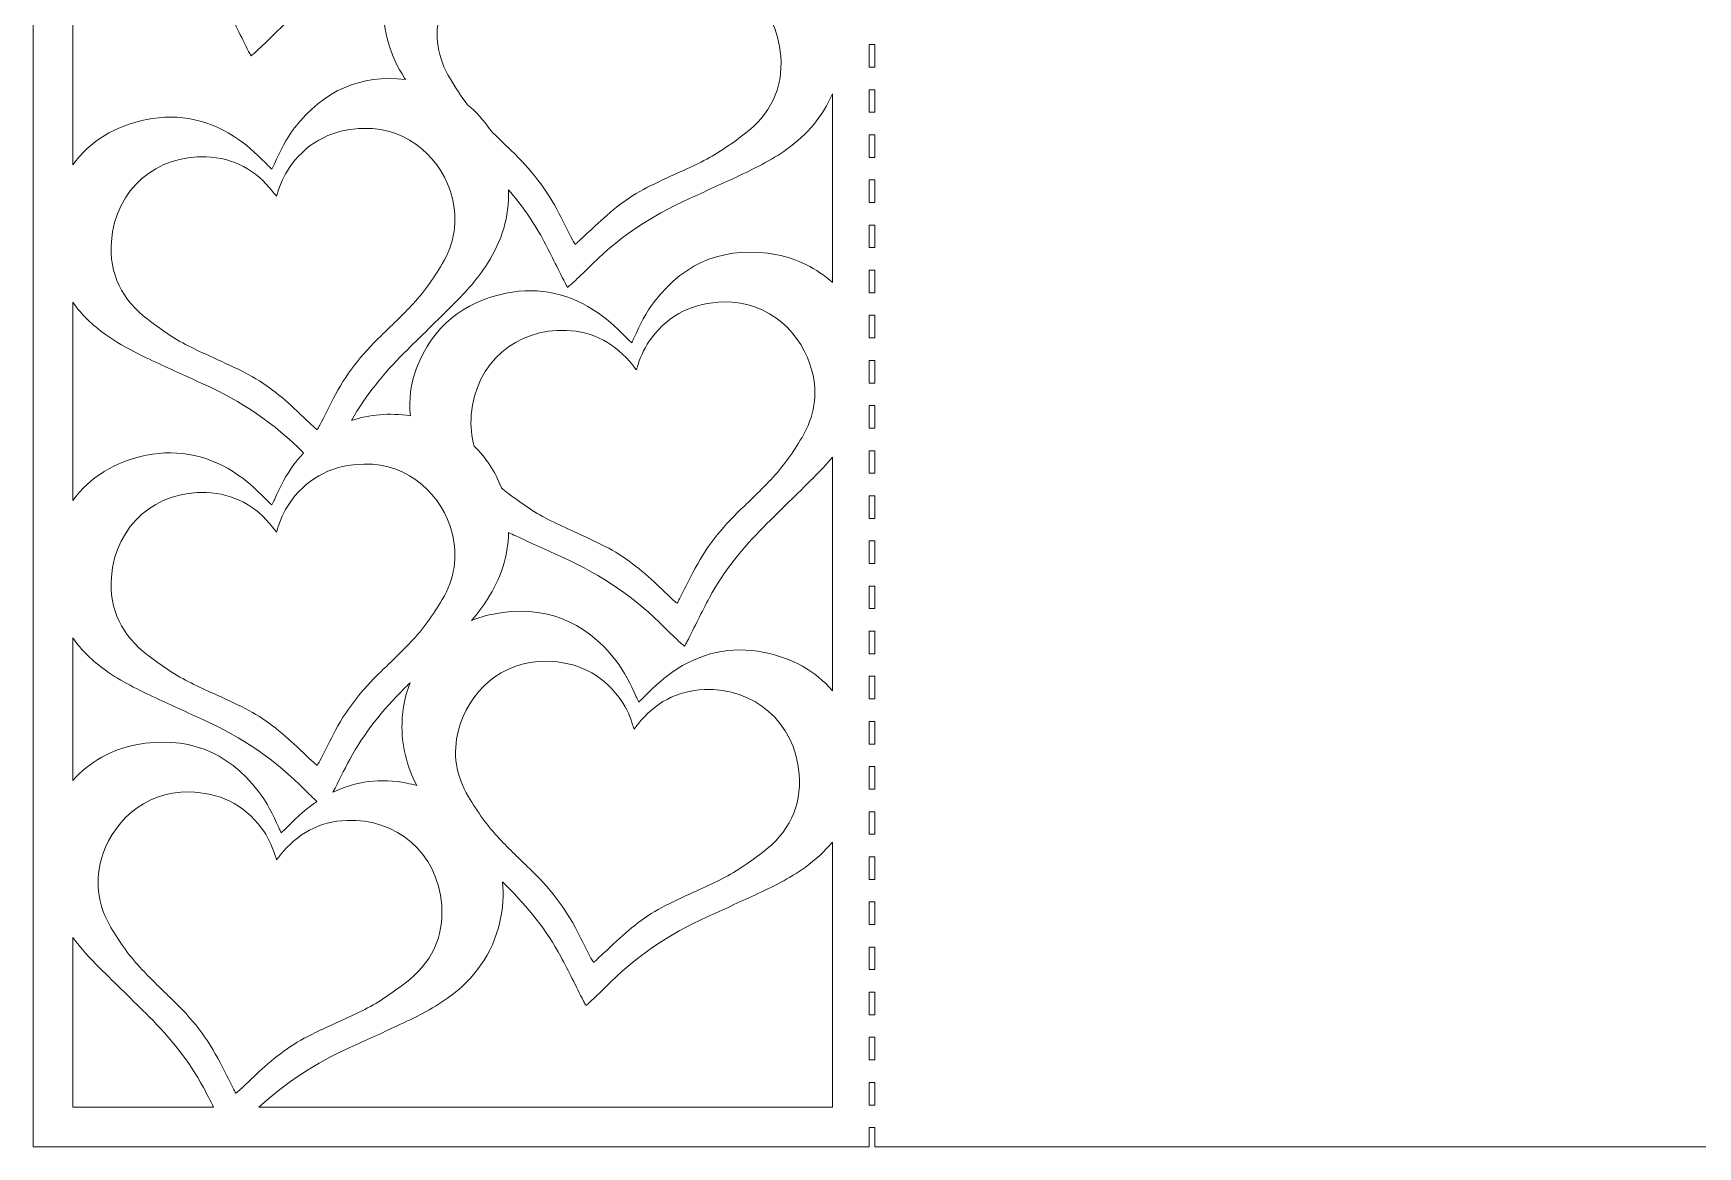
# Model space of a CAD drawing. Extents: x 26 to 974, y -952 to -266.
# Drawn here: x 26.1 to 500, y -952.1 to -635.2 of the extents above; entities that cross this region are included whole.
import ezdxf

# ---------------------------------------------------------------- set-up
doc = ezdxf.new("R2010")
doc.units = 0
doc.header["$MEASUREMENT"] = 0
doc.layers.add('Layer 1', color=7, linetype='Continuous', lineweight=0)

msp = doc.modelspace()

# ---------------------------------------------------------------- linework, layer by layer
at = {"layer": 'Layer 1'}
for points, knots in [([(735.96, -265.92), (735.96, -265.92), (735.96, -272.34), (735.96, -272.34), (735.96, -272.34), (734.36, -272.34), (734.36, -272.34), (734.36, -272.34), (734.36, -265.92), (734.36, -265.92), (734.36, -265.92), (265.64, -265.92), (265.64, -265.92), (265.64, -265.92), (265.64, -272.34), (265.64, -272.34), (265.64, -272.34), (264.03, -272.34), (264.03, -272.34), (264.03, -272.34), (264.03, -265.92), (264.03, -265.92), (264.03, -265.92), (26.05, -265.92), (26.05, -265.92), (26.05, -265.92), (26.05, -952.14), (26.05, -952.14), (26.05, -952.14), (264.03, -952.14), (264.03, -952.14), (264.03, -952.14), (264.03, -946.7), (264.03, -946.7), (264.03, -946.7), (265.64, -946.7), (265.64, -946.7), (265.64, -946.7), (265.64, -952.14), (265.64, -952.14), (265.64, -952.14), (734.36, -952.14), (734.36, -952.14), (734.36, -952.14), (734.36, -946.7), (734.36, -946.7), (734.36, -946.7), (735.96, -946.7), (735.96, -946.7), (735.96, -946.7), (735.96, -952.14), (735.96, -952.14), (735.96, -952.14), (973.95, -952.14), (973.95, -952.14), (973.95, -952.14), (973.95, -265.92), (973.95, -265.92), (973.95, -265.92), (735.96, -265.92), (735.96, -265.92)], [0, 0, 0, 0, 1, 1, 1, 2, 2, 2, 3, 3, 3, 4, 4, 4, 5, 5, 5, 6, 6, 6, 7, 7, 7, 8, 8, 8, 9, 9, 9, 10, 10, 10, 11, 11, 11, 12, 12, 12, 13, 13, 13, 14, 14, 14, 15, 15, 15, 16, 16, 16, 17, 17, 17, 18, 18, 18, 19, 19, 19, 20, 20, 20, 20]), ([(37.29, -572.74), (38.3, -575.98), (39.78, -579.1), (41.69, -582.09), (44.43, -586.37), (47.8, -590.11), (51.38, -593.69), (56.06, -598.36), (60.82, -602.94), (65.49, -607.62), (71.52, -613.64), (76.89, -620.21), (80.95, -627.75), (83.19, -631.91), (85.24, -636.17), (87.38, -640.39), (87.58, -640.78), (87.82, -641.16), (88.09, -641.65), (88.52, -641.28), (88.88, -641), (89.2, -640.69), (90.67, -639.31), (92.18, -637.96), (93.59, -636.51), (101.96, -627.91), (111.72, -621.34), (122.63, -616.42), (124.78, -615.45), (126.92, -614.47), (129.06, -613.49), (127.15, -617.46), (125.98, -622.03), (125.83, -627.12), (125.59, -634.69), (127.73, -641.62), (131.79, -647.98), (131.87, -648.1), (131.96, -648.22), (132.04, -648.35), (119.35, -646.91), (108.69, -651.47), (100.48, -662.11), (98.05, -665.25), (96.33, -668.8), (94.7, -672.4), (94.49, -672.86), (94.27, -673.31), (94, -673.9), (93.64, -673.57), (93.33, -673.33), (93.06, -673.04), (90.4, -670.32), (87.67, -667.66), (84.53, -665.47), (76.56, -659.92), (67.76, -657.86), (58.25, -659.77), (49.25, -661.59), (42.22, -665.89), (37.29, -672.67), (37.29, -672.67), (37.29, -572.74), (37.29, -572.74)], [0, 0, 0, 0, 1, 1, 1, 2, 2, 2, 3, 3, 3, 4, 4, 4, 5, 5, 5, 6, 6, 6, 7, 7, 7, 8, 8, 8, 9, 9, 9, 10, 10, 10, 11, 11, 11, 12, 12, 12, 13, 13, 13, 14, 14, 14, 15, 15, 15, 16, 16, 16, 17, 17, 17, 18, 18, 18, 19, 19, 19, 20, 20, 20, 21, 21, 21, 21]), ([(144.72, -648.1), (141.2, -642.21), (140.16, -635.84), (141.88, -629.16), (144.57, -618.72), (153.93, -609.26), (167, -609.54), (175.47, -609.71), (182.47, -612.98), (187.63, -619.86), (189.32, -622.11), (190.53, -624.63), (191.39, -627.31), (191.53, -627.75), (191.67, -628.18), (191.88, -628.87), (192.33, -628.32), (192.64, -627.94), (192.94, -627.56), (197.78, -621.4), (204.05, -617.93), (211.92, -617.63), (225.89, -617.09), (237.74, -626.65), (238.9, -641.7), (239.62, -651), (235.85, -658.38), (228.49, -663.97), (226.52, -665.47), (224.48, -666.88), (222.43, -668.28), (218.47, -670.98), (214.09, -672.9), (209.75, -674.88), (206.74, -676.24), (203.75, -677.64), (200.8, -679.12), (195.26, -681.91), (190.5, -685.79), (186.02, -690.04), (184.49, -691.49), (182.95, -692.93), (181.41, -694.38), (181.08, -694.68), (180.73, -694.96), (180.32, -695.32), (180.04, -694.82), (179.81, -694.44), (179.61, -694.04), (178.33, -691.55), (177.05, -689.07), (175.79, -686.56), (172.34, -679.72), (167.64, -673.84), (162.13, -668.57), (160.14, -666.66), (158.16, -664.74), (156.22, -662.79), (154.4, -659.99), (152.19, -657.56), (149.7, -655.53), (147.89, -653.16), (146.26, -650.66), (144.72, -648.1)], [0, 0, 0, 0, 1, 1, 1, 2, 2, 2, 3, 3, 3, 4, 4, 4, 5, 5, 5, 6, 6, 6, 7, 7, 7, 8, 8, 8, 9, 9, 9, 10, 10, 10, 11, 11, 11, 12, 12, 12, 13, 13, 13, 14, 14, 14, 15, 15, 15, 16, 16, 16, 17, 17, 17, 18, 18, 18, 19, 19, 19, 20, 20, 20, 21, 21, 21, 21]), ([(265.64, -644.85), (265.64, -644.85), (264.03, -644.85), (264.03, -644.85), (264.03, -644.85), (264.03, -638.42), (264.03, -638.42), (264.03, -638.42), (265.64, -638.42), (265.64, -638.42), (265.64, -638.42), (265.64, -644.85), (265.64, -644.85)], [0, 0, 0, 0, 1, 1, 1, 2, 2, 2, 3, 3, 3, 4, 4, 4, 4]), ([(253.6, -706.17), (249.13, -702.07), (243.61, -699.36), (237.84, -698.26), (223.67, -695.57), (211.87, -699.97), (202.95, -711.52), (200.52, -714.66), (198.8, -718.22), (197.16, -721.81), (196.96, -722.27), (196.74, -722.72), (196.46, -723.31), (196.1, -722.99), (195.8, -722.74), (195.53, -722.46), (192.87, -719.73), (190.14, -717.08), (187, -714.88), (179.03, -709.33), (170.22, -707.27), (160.72, -709.19), (148.43, -711.67), (139.77, -718.77), (135.19, -730.53), (133.47, -734.96), (132.97, -739.5), (133.43, -744.09), (127.38, -743.21), (121.78, -743.66), (116.67, -745.45), (120.67, -738.3), (125.83, -732.02), (131.61, -726.24), (136.29, -721.57), (141.05, -716.99), (145.73, -712.32), (149.3, -708.74), (152.68, -705), (155.41, -700.72), (159.47, -694.36), (161.62, -687.43), (161.39, -679.86), (161.38, -679.82), (161.38, -679.77), (161.38, -679.73), (165.05, -684.02), (168.34, -688.61), (171.05, -693.64), (173.29, -697.8), (175.34, -702.06), (177.48, -706.28), (177.68, -706.67), (177.92, -707.05), (178.19, -707.54), (178.62, -707.16), (178.98, -706.89), (179.3, -706.58), (180.77, -705.2), (182.28, -703.85), (183.69, -702.4), (192.05, -693.8), (201.82, -687.23), (212.73, -682.31), (217.25, -680.27), (221.75, -678.2), (226.25, -676.12), (231.2, -673.82), (236.11, -671.43), (240.58, -668.23), (246.47, -664.02), (250.91, -658.82), (253.6, -652.42), (253.6, -652.42), (253.6, -706.17), (253.6, -706.17)], [0, 0, 0, 0, 1, 1, 1, 2, 2, 2, 3, 3, 3, 4, 4, 4, 5, 5, 5, 6, 6, 6, 7, 7, 7, 8, 8, 8, 9, 9, 9, 10, 10, 10, 11, 11, 11, 12, 12, 12, 13, 13, 13, 14, 14, 14, 15, 15, 15, 16, 16, 16, 17, 17, 17, 18, 18, 18, 19, 19, 19, 20, 20, 20, 21, 21, 21, 22, 22, 22, 23, 23, 23, 24, 24, 24, 25, 25, 25, 25]), ([(265.64, -657.69), (265.64, -657.69), (264.03, -657.69), (264.03, -657.69), (264.03, -657.69), (264.03, -651.27), (264.03, -651.27), (264.03, -651.27), (265.64, -651.27), (265.64, -651.27), (265.64, -651.27), (265.64, -657.69), (265.64, -657.69)], [0, 0, 0, 0, 1, 1, 1, 2, 2, 2, 3, 3, 3, 4, 4, 4, 4]), ([(107.6, -746.78), (107.39, -747.18), (107.16, -747.56), (106.89, -748.05), (106.47, -747.7), (106.13, -747.42), (105.8, -747.12), (104.26, -745.67), (102.72, -744.23), (101.19, -742.78), (96.71, -738.53), (91.95, -734.65), (86.41, -731.86), (83.46, -730.37), (80.46, -728.98), (77.45, -727.61), (73.11, -725.63), (68.74, -723.71), (64.78, -721.02), (62.73, -719.62), (60.69, -718.21), (58.72, -716.71), (51.36, -711.12), (47.58, -703.74), (48.3, -694.44), (49.47, -679.39), (61.32, -669.83), (75.29, -670.37), (83.15, -670.67), (89.43, -674.14), (94.27, -680.3), (94.57, -680.68), (94.88, -681.06), (95.33, -681.61), (95.54, -680.92), (95.67, -680.48), (95.81, -680.05), (96.68, -677.36), (97.89, -674.85), (99.58, -672.6), (104.73, -665.72), (111.74, -662.45), (120.21, -662.28), (133.28, -662), (142.64, -671.46), (145.32, -681.9), (147.04, -688.58), (146.01, -694.95), (142.49, -700.84), (139.92, -705.14), (137.06, -709.25), (133.58, -712.88), (130.83, -715.76), (127.96, -718.55), (125.08, -721.3), (119.56, -726.58), (114.87, -732.46), (111.42, -739.3), (110.16, -741.8), (108.88, -744.29), (107.6, -746.78)], [0, 0, 0, 0, 1, 1, 1, 2, 2, 2, 3, 3, 3, 4, 4, 4, 5, 5, 5, 6, 6, 6, 7, 7, 7, 8, 8, 8, 9, 9, 9, 10, 10, 10, 11, 11, 11, 12, 12, 12, 13, 13, 13, 14, 14, 14, 15, 15, 15, 16, 16, 16, 17, 17, 17, 18, 18, 18, 19, 19, 19, 20, 20, 20, 20]), ([(265.64, -670.53), (265.64, -670.53), (264.03, -670.53), (264.03, -670.53), (264.03, -670.53), (264.03, -664.11), (264.03, -664.11), (264.03, -664.11), (265.64, -664.11), (265.64, -664.11), (265.64, -664.11), (265.64, -670.53), (265.64, -670.53)], [0, 0, 0, 0, 1, 1, 1, 2, 2, 2, 3, 3, 3, 4, 4, 4, 4]), ([(265.64, -683.38), (265.64, -683.38), (264.03, -683.38), (264.03, -683.38), (264.03, -683.38), (264.03, -676.96), (264.03, -676.96), (264.03, -676.96), (265.64, -676.96), (265.64, -676.96), (265.64, -676.96), (265.64, -683.38), (265.64, -683.38)], [0, 0, 0, 0, 1, 1, 1, 2, 2, 2, 3, 3, 3, 4, 4, 4, 4]), ([(265.64, -696.22), (265.64, -696.22), (264.03, -696.22), (264.03, -696.22), (264.03, -696.22), (264.03, -689.8), (264.03, -689.8), (264.03, -689.8), (265.64, -689.8), (265.64, -689.8), (265.64, -689.8), (265.64, -696.22), (265.64, -696.22)], [0, 0, 0, 0, 1, 1, 1, 2, 2, 2, 3, 3, 3, 4, 4, 4, 4]), ([(265.64, -709.07), (265.64, -709.07), (264.03, -709.07), (264.03, -709.07), (264.03, -709.07), (264.03, -702.65), (264.03, -702.65), (264.03, -702.65), (265.64, -702.65), (265.64, -702.65), (265.64, -702.65), (265.64, -709.07), (265.64, -709.07)], [0, 0, 0, 0, 1, 1, 1, 2, 2, 2, 3, 3, 3, 4, 4, 4, 4]), ([(37.29, -711.77), (39.78, -715.27), (42.91, -718.32), (46.63, -720.97), (51.1, -724.17), (56, -726.55), (60.96, -728.86), (65.46, -730.94), (69.96, -733), (74.48, -735.05), (85.18, -739.88), (94.77, -746.29), (103.03, -754.65), (102.16, -755.6), (101.31, -756.6), (100.48, -757.67), (98.05, -760.81), (96.33, -764.37), (94.7, -767.97), (94.49, -768.42), (94.27, -768.88), (94, -769.47), (93.64, -769.14), (93.33, -768.9), (93.06, -768.61), (90.4, -765.89), (87.67, -763.23), (84.53, -761.04), (76.56, -755.48), (67.76, -753.42), (58.25, -755.34), (49.25, -757.15), (42.22, -761.46), (37.29, -768.24), (37.29, -768.24), (37.29, -711.77), (37.29, -711.77)], [0, 0, 0, 0, 1, 1, 1, 2, 2, 2, 3, 3, 3, 4, 4, 4, 5, 5, 5, 6, 6, 6, 7, 7, 7, 8, 8, 8, 9, 9, 9, 10, 10, 10, 11, 11, 11, 12, 12, 12, 12]), ([(150.77, -743.85), (151.94, -728.8), (163.78, -719.24), (177.76, -719.78), (185.63, -720.08), (191.89, -723.55), (196.74, -729.71), (197.04, -730.09), (197.35, -730.47), (197.79, -731.02), (198, -730.33), (198.14, -729.9), (198.28, -729.46), (199.14, -726.78), (200.35, -724.26), (202.05, -722.01), (207.2, -715.13), (214.21, -711.86), (222.68, -711.69), (235.75, -711.41), (245.11, -720.87), (247.79, -731.31), (249.51, -737.99), (248.47, -744.36), (244.95, -750.25), (242.38, -754.55), (239.53, -758.67), (236.05, -762.29), (233.29, -765.18), (230.43, -767.96), (227.55, -770.71), (222.04, -775.99), (217.33, -781.87), (213.89, -788.72), (212.63, -791.22), (211.34, -793.7), (210.06, -796.19), (209.86, -796.59), (209.63, -796.98), (209.36, -797.47), (208.94, -797.11), (208.6, -796.83), (208.27, -796.53), (206.73, -795.09), (205.19, -793.64), (203.66, -792.19), (199.18, -787.94), (194.42, -784.06), (188.87, -781.27), (185.92, -779.79), (182.93, -778.39), (179.93, -777.03), (175.58, -775.05), (171.21, -773.13), (167.25, -770.43), (165.2, -769.03), (163.16, -767.62), (161.19, -766.12), (160.53, -765.63), (159.92, -765.11), (159.33, -764.59), (157.61, -759.91), (154.92, -755.95), (151.6, -752.77), (150.82, -750.02), (150.52, -747.05), (150.77, -743.85)], [0, 0, 0, 0, 1, 1, 1, 2, 2, 2, 3, 3, 3, 4, 4, 4, 5, 5, 5, 6, 6, 6, 7, 7, 7, 8, 8, 8, 9, 9, 9, 10, 10, 10, 11, 11, 11, 12, 12, 12, 13, 13, 13, 14, 14, 14, 15, 15, 15, 16, 16, 16, 17, 17, 17, 18, 18, 18, 19, 19, 19, 20, 20, 20, 21, 21, 21, 22, 22, 22, 22]), ([(265.64, -721.91), (265.64, -721.91), (264.03, -721.91), (264.03, -721.91), (264.03, -721.91), (264.03, -715.49), (264.03, -715.49), (264.03, -715.49), (265.64, -715.49), (265.64, -715.49), (265.64, -715.49), (265.64, -721.91), (265.64, -721.91)], [0, 0, 0, 0, 1, 1, 1, 2, 2, 2, 3, 3, 3, 4, 4, 4, 4]), ([(265.64, -734.76), (265.64, -734.76), (264.03, -734.76), (264.03, -734.76), (264.03, -734.76), (264.03, -728.34), (264.03, -728.34), (264.03, -728.34), (265.64, -728.34), (265.64, -728.34), (265.64, -728.34), (265.64, -734.76), (265.64, -734.76)], [0, 0, 0, 0, 1, 1, 1, 2, 2, 2, 3, 3, 3, 4, 4, 4, 4]), ([(265.64, -747.6), (265.64, -747.6), (264.03, -747.6), (264.03, -747.6), (264.03, -747.6), (264.03, -741.18), (264.03, -741.18), (264.03, -741.18), (265.64, -741.18), (265.64, -741.18), (265.64, -741.18), (265.64, -747.6), (265.64, -747.6)], [0, 0, 0, 0, 1, 1, 1, 2, 2, 2, 3, 3, 3, 4, 4, 4, 4]), ([(133.58, -808.45), (130.83, -811.33), (127.96, -814.11), (125.08, -816.87), (119.56, -822.15), (114.87, -828.03), (111.42, -834.87), (110.16, -837.37), (108.88, -839.86), (107.6, -842.35), (107.39, -842.74), (107.16, -843.13), (106.89, -843.62), (106.47, -843.27), (106.13, -842.99), (105.8, -842.68), (104.26, -841.24), (102.72, -839.8), (101.19, -838.34), (96.71, -834.1), (91.95, -830.22), (86.41, -827.43), (83.46, -825.94), (80.46, -824.55), (77.45, -823.18), (73.11, -821.2), (68.74, -819.28), (64.78, -816.58), (62.73, -815.19), (60.69, -813.78), (58.72, -812.28), (51.36, -806.69), (47.58, -799.31), (48.3, -790.01), (49.47, -774.95), (61.32, -765.39), (75.29, -765.94), (83.15, -766.24), (89.43, -769.71), (94.27, -775.86), (94.57, -776.25), (94.88, -776.63), (95.33, -777.18), (95.54, -776.49), (95.67, -776.05), (95.81, -775.62), (96.68, -772.93), (97.89, -770.42), (99.58, -768.16), (104.73, -761.29), (111.74, -758.02), (120.21, -757.84), (133.28, -757.57), (142.64, -767.02), (145.32, -777.46), (147.04, -784.14), (146.01, -790.52), (142.49, -796.4), (139.92, -800.7), (137.06, -804.82), (133.58, -808.45)], [0, 0, 0, 0, 1, 1, 1, 2, 2, 2, 3, 3, 3, 4, 4, 4, 5, 5, 5, 6, 6, 6, 7, 7, 7, 8, 8, 8, 9, 9, 9, 10, 10, 10, 11, 11, 11, 12, 12, 12, 13, 13, 13, 14, 14, 14, 15, 15, 15, 16, 16, 16, 17, 17, 17, 18, 18, 18, 19, 19, 19, 20, 20, 20, 20]), ([(253.6, -822.36), (248.78, -816.72), (242.28, -813.07), (234.19, -811.44), (224.68, -809.52), (215.88, -811.58), (207.91, -817.13), (204.76, -819.33), (202.04, -821.98), (199.38, -824.71), (199.11, -824.99), (198.8, -825.24), (198.44, -825.56), (198.17, -824.97), (197.95, -824.52), (197.74, -824.06), (196.11, -820.47), (194.39, -816.91), (191.96, -813.77), (183.04, -802.22), (171.24, -797.82), (157.07, -800.52), (154.96, -800.92), (152.88, -801.53), (150.88, -802.35), (152.52, -800.43), (154.05, -798.42), (155.41, -796.28), (159.14, -790.45), (161.24, -784.14), (161.39, -777.31), (162.07, -777.63), (162.75, -777.95), (163.43, -778.27), (167.93, -780.35), (172.43, -782.42), (176.94, -784.46), (187.85, -789.39), (197.62, -795.95), (205.99, -804.55), (207.39, -806), (208.9, -807.34), (210.37, -808.73), (210.69, -809.04), (211.05, -809.32), (211.48, -809.69), (211.76, -809.2), (211.99, -808.82), (212.19, -808.43), (214.33, -804.21), (216.38, -799.95), (218.63, -795.79), (222.69, -788.25), (228.05, -781.69), (234.08, -775.65), (238.76, -770.98), (243.51, -766.4), (248.19, -761.73), (250.07, -759.85), (251.89, -757.92), (253.6, -755.9), (253.6, -755.9), (253.6, -822.36), (253.6, -822.36)], [0, 0, 0, 0, 1, 1, 1, 2, 2, 2, 3, 3, 3, 4, 4, 4, 5, 5, 5, 6, 6, 6, 7, 7, 7, 8, 8, 8, 9, 9, 9, 10, 10, 10, 11, 11, 11, 12, 12, 12, 13, 13, 13, 14, 14, 14, 15, 15, 15, 16, 16, 16, 17, 17, 17, 18, 18, 18, 19, 19, 19, 20, 20, 20, 21, 21, 21, 21]), ([(265.64, -760.45), (265.64, -760.45), (264.03, -760.45), (264.03, -760.45), (264.03, -760.45), (264.03, -754.03), (264.03, -754.03), (264.03, -754.03), (265.64, -754.03), (265.64, -754.03), (265.64, -754.03), (265.64, -760.45), (265.64, -760.45)], [0, 0, 0, 0, 1, 1, 1, 2, 2, 2, 3, 3, 3, 4, 4, 4, 4]), ([(265.64, -773.29), (265.64, -773.29), (264.03, -773.29), (264.03, -773.29), (264.03, -773.29), (264.03, -766.87), (264.03, -766.87), (264.03, -766.87), (265.64, -766.87), (265.64, -766.87), (265.64, -766.87), (265.64, -773.29), (265.64, -773.29)], [0, 0, 0, 0, 1, 1, 1, 2, 2, 2, 3, 3, 3, 4, 4, 4, 4]), ([(265.64, -786.14), (265.64, -786.14), (264.03, -786.14), (264.03, -786.14), (264.03, -786.14), (264.03, -779.72), (264.03, -779.72), (264.03, -779.72), (265.64, -779.72), (265.64, -779.72), (265.64, -779.72), (265.64, -786.14), (265.64, -786.14)], [0, 0, 0, 0, 1, 1, 1, 2, 2, 2, 3, 3, 3, 4, 4, 4, 4]), ([(265.64, -798.98), (265.64, -798.98), (264.03, -798.98), (264.03, -798.98), (264.03, -798.98), (264.03, -792.56), (264.03, -792.56), (264.03, -792.56), (265.64, -792.56), (265.64, -792.56), (265.64, -792.56), (265.64, -798.98), (265.64, -798.98)], [0, 0, 0, 0, 1, 1, 1, 2, 2, 2, 3, 3, 3, 4, 4, 4, 4]), ([(265.64, -811.83), (265.64, -811.83), (264.03, -811.83), (264.03, -811.83), (264.03, -811.83), (264.03, -805.41), (264.03, -805.41), (264.03, -805.41), (265.64, -805.41), (265.64, -805.41), (265.64, -805.41), (265.64, -811.83), (265.64, -811.83)], [0, 0, 0, 0, 1, 1, 1, 2, 2, 2, 3, 3, 3, 4, 4, 4, 4]), ([(37.29, -807.34), (39.78, -810.83), (42.91, -813.88), (46.63, -816.54), (51.1, -819.73), (56, -822.12), (60.96, -824.42), (65.46, -826.51), (69.96, -828.57), (74.48, -830.62), (85.39, -835.54), (95.15, -842.11), (103.52, -850.71), (104.59, -851.8), (105.71, -852.84), (106.83, -853.89), (106.6, -854.04), (106.36, -854.2), (106.11, -854.36), (102.97, -856.55), (100.25, -859.21), (97.58, -861.94), (97.31, -862.21), (97.01, -862.47), (96.65, -862.79), (96.37, -862.2), (96.15, -861.75), (95.95, -861.29), (94.31, -857.69), (92.6, -854.14), (90.17, -850.99), (81.25, -839.45), (69.45, -835.04), (55.28, -837.74), (48.49, -839.03), (42.07, -842.54), (37.29, -847.91), (37.29, -847.91), (37.29, -807.34), (37.29, -807.34)], [0, 0, 0, 0, 1, 1, 1, 2, 2, 2, 3, 3, 3, 4, 4, 4, 5, 5, 5, 6, 6, 6, 7, 7, 7, 8, 8, 8, 9, 9, 9, 10, 10, 10, 11, 11, 11, 12, 12, 12, 13, 13, 13, 13]), ([(147.11, -833.56), (149.8, -823.12), (159.16, -813.67), (172.23, -813.94), (180.7, -814.11), (187.7, -817.38), (192.86, -824.26), (194.55, -826.52), (195.76, -829.03), (196.62, -831.71), (196.76, -832.15), (196.9, -832.58), (197.12, -833.28), (197.56, -832.72), (197.87, -832.34), (198.17, -831.96), (203.01, -825.8), (209.28, -822.34), (217.15, -822.03), (231.12, -821.5), (242.97, -831.05), (244.13, -846.1), (244.86, -855.4), (241.08, -862.78), (233.72, -868.37), (231.75, -869.87), (229.7, -871.28), (227.66, -872.68), (223.7, -875.38), (219.33, -877.3), (214.98, -879.28), (211.98, -880.64), (208.98, -882.04), (206.03, -883.52), (200.49, -886.31), (195.73, -890.19), (191.25, -894.44), (189.72, -895.89), (188.18, -897.34), (186.64, -898.78), (186.31, -899.08), (185.96, -899.36), (185.54, -899.72), (185.27, -899.23), (185.05, -898.84), (184.84, -898.44), (183.56, -895.95), (182.27, -893.47), (181.02, -890.97), (177.58, -884.13), (172.87, -878.24), (167.36, -872.97), (164.48, -870.21), (161.62, -867.43), (158.85, -864.54), (155.38, -860.92), (152.52, -856.8), (149.95, -852.51), (146.43, -846.61), (145.39, -840.24), (147.11, -833.56)], [0, 0, 0, 0, 1, 1, 1, 2, 2, 2, 3, 3, 3, 4, 4, 4, 5, 5, 5, 6, 6, 6, 7, 7, 7, 8, 8, 8, 9, 9, 9, 10, 10, 10, 11, 11, 11, 12, 12, 12, 13, 13, 13, 14, 14, 14, 15, 15, 15, 16, 16, 16, 17, 17, 17, 18, 18, 18, 19, 19, 19, 20, 20, 20, 20]), ([(265.64, -824.67), (265.64, -824.67), (264.03, -824.67), (264.03, -824.67), (264.03, -824.67), (264.03, -818.25), (264.03, -818.25), (264.03, -818.25), (265.64, -818.25), (265.64, -818.25), (265.64, -818.25), (265.64, -824.67), (265.64, -824.67)], [0, 0, 0, 0, 1, 1, 1, 2, 2, 2, 3, 3, 3, 4, 4, 4, 4]), ([(135.27, -849.36), (134.34, -849.1), (133.38, -848.86), (132.4, -848.66), (124.94, -847.16), (117.92, -848.11), (111.39, -851.27), (112.95, -848.14), (114.5, -845.02), (116.16, -841.95), (120.22, -834.41), (125.58, -827.84), (131.61, -821.81), (132.18, -821.24), (132.76, -820.67), (133.34, -820.1), (132, -823.53), (131.18, -827.35), (131.06, -831.53), (130.86, -837.91), (132.36, -843.84), (135.27, -849.36)], [0, 0, 0, 0, 1, 1, 1, 2, 2, 2, 3, 3, 3, 4, 4, 4, 5, 5, 5, 6, 6, 6, 7, 7, 7, 7]), ([(265.64, -837.52), (265.64, -837.52), (264.03, -837.52), (264.03, -837.52), (264.03, -837.52), (264.03, -831.1), (264.03, -831.1), (264.03, -831.1), (265.64, -831.1), (265.64, -831.1), (265.64, -831.1), (265.64, -837.52), (265.64, -837.52)], [0, 0, 0, 0, 1, 1, 1, 2, 2, 2, 3, 3, 3, 4, 4, 4, 4]), ([(265.64, -850.36), (265.64, -850.36), (264.03, -850.36), (264.03, -850.36), (264.03, -850.36), (264.03, -843.94), (264.03, -843.94), (264.03, -843.94), (265.64, -843.94), (265.64, -843.94), (265.64, -843.94), (265.64, -850.36), (265.64, -850.36)], [0, 0, 0, 0, 1, 1, 1, 2, 2, 2, 3, 3, 3, 4, 4, 4, 4]), ([(84.85, -936), (84.52, -936.31), (84.17, -936.59), (83.75, -936.94), (83.48, -936.45), (83.25, -936.07), (83.05, -935.67), (81.77, -933.18), (80.48, -930.69), (79.23, -928.19), (75.78, -921.35), (71.08, -915.47), (65.57, -910.2), (62.68, -907.43), (59.82, -904.65), (57.06, -901.77), (53.59, -898.14), (50.73, -894.02), (48.16, -889.73), (44.64, -883.84), (43.6, -877.46), (45.32, -870.78), (48.01, -860.34), (57.37, -850.89), (70.44, -851.17), (78.9, -851.34), (85.91, -854.61), (91.06, -861.48), (92.76, -863.74), (93.97, -866.25), (94.83, -868.94), (94.97, -869.37), (95.11, -869.81), (95.32, -870.5), (95.76, -869.95), (96.07, -869.57), (96.38, -869.18), (101.22, -863.03), (107.49, -859.56), (115.36, -859.26), (129.33, -858.72), (141.18, -868.27), (142.34, -883.33), (143.06, -892.63), (139.29, -900), (131.93, -905.6), (129.96, -907.1), (127.91, -908.51), (125.87, -909.9), (121.9, -912.6), (117.54, -914.52), (113.19, -916.5), (110.18, -917.87), (107.19, -919.26), (104.24, -920.75), (98.7, -923.54), (93.94, -927.42), (89.46, -931.67), (87.92, -933.12), (86.39, -934.56), (84.85, -936)], [0, 0, 0, 0, 1, 1, 1, 2, 2, 2, 3, 3, 3, 4, 4, 4, 5, 5, 5, 6, 6, 6, 7, 7, 7, 8, 8, 8, 9, 9, 9, 10, 10, 10, 11, 11, 11, 12, 12, 12, 13, 13, 13, 14, 14, 14, 15, 15, 15, 16, 16, 16, 17, 17, 17, 18, 18, 18, 19, 19, 19, 20, 20, 20, 20]), ([(265.64, -863.21), (265.64, -863.21), (264.03, -863.21), (264.03, -863.21), (264.03, -863.21), (264.03, -856.79), (264.03, -856.79), (264.03, -856.79), (265.64, -856.79), (265.64, -856.79), (265.64, -856.79), (265.64, -863.21), (265.64, -863.21)], [0, 0, 0, 0, 1, 1, 1, 2, 2, 2, 3, 3, 3, 4, 4, 4, 4]), ([(253.6, -940.91), (253.6, -940.91), (90.32, -940.91), (90.32, -940.91), (97.95, -933.81), (106.62, -928.25), (116.17, -923.93), (120.68, -921.89), (125.19, -919.83), (129.69, -917.74), (134.64, -915.44), (139.55, -913.05), (144.02, -909.86), (151.62, -904.42), (156.83, -897.35), (158.93, -888.14), (159.81, -884.3), (160.1, -880.48), (159.62, -876.71), (160.02, -877.11), (160.42, -877.5), (160.82, -877.91), (166.86, -883.93), (172.22, -890.5), (176.28, -898.04), (178.52, -902.2), (180.57, -906.46), (182.71, -910.68), (182.92, -911.07), (183.15, -911.45), (183.42, -911.94), (183.85, -911.57), (184.21, -911.29), (184.53, -910.98), (186.01, -909.6), (187.51, -908.25), (188.92, -906.8), (197.29, -898.2), (207.05, -891.64), (217.96, -886.71), (222.47, -884.67), (226.98, -882.6), (231.48, -880.52), (236.43, -878.22), (241.35, -875.83), (245.81, -872.63), (248.79, -870.5), (251.4, -868.12), (253.6, -865.46), (253.6, -865.46), (253.6, -940.91), (253.6, -940.91)], [0, 0, 0, 0, 1, 1, 1, 2, 2, 2, 3, 3, 3, 4, 4, 4, 5, 5, 5, 6, 6, 6, 7, 7, 7, 8, 8, 8, 9, 9, 9, 10, 10, 10, 11, 11, 11, 12, 12, 12, 13, 13, 13, 14, 14, 14, 15, 15, 15, 16, 16, 16, 17, 17, 17, 17]), ([(265.64, -876.05), (265.64, -876.05), (264.03, -876.05), (264.03, -876.05), (264.03, -876.05), (264.03, -869.63), (264.03, -869.63), (264.03, -869.63), (265.64, -869.63), (265.64, -869.63), (265.64, -869.63), (265.64, -876.05), (265.64, -876.05)], [0, 0, 0, 0, 1, 1, 1, 2, 2, 2, 3, 3, 3, 4, 4, 4, 4]), ([(265.64, -888.9), (265.64, -888.9), (264.03, -888.9), (264.03, -888.9), (264.03, -888.9), (264.03, -882.48), (264.03, -882.48), (264.03, -882.48), (265.64, -882.48), (265.64, -882.48), (265.64, -882.48), (265.64, -888.9), (265.64, -888.9)], [0, 0, 0, 0, 1, 1, 1, 2, 2, 2, 3, 3, 3, 4, 4, 4, 4]), ([(37.29, -940.91), (37.29, -940.91), (37.29, -892.57), (37.29, -892.57), (39.59, -895.66), (42.2, -898.48), (44.92, -901.2), (49.6, -905.88), (54.36, -910.46), (59.03, -915.13), (65.06, -921.16), (70.43, -927.73), (74.49, -935.27), (75.49, -937.13), (76.45, -939.02), (77.41, -940.91), (77.41, -940.91), (37.29, -940.91), (37.29, -940.91)], [0, 0, 0, 0, 1, 1, 1, 2, 2, 2, 3, 3, 3, 4, 4, 4, 5, 5, 5, 6, 6, 6, 6]), ([(265.64, -901.74), (265.64, -901.74), (264.03, -901.74), (264.03, -901.74), (264.03, -901.74), (264.03, -895.32), (264.03, -895.32), (264.03, -895.32), (265.64, -895.32), (265.64, -895.32), (265.64, -895.32), (265.64, -901.74), (265.64, -901.74)], [0, 0, 0, 0, 1, 1, 1, 2, 2, 2, 3, 3, 3, 4, 4, 4, 4]), ([(265.64, -914.59), (265.64, -914.59), (264.03, -914.59), (264.03, -914.59), (264.03, -914.59), (264.03, -908.17), (264.03, -908.17), (264.03, -908.17), (265.64, -908.17), (265.64, -908.17), (265.64, -908.17), (265.64, -914.59), (265.64, -914.59)], [0, 0, 0, 0, 1, 1, 1, 2, 2, 2, 3, 3, 3, 4, 4, 4, 4]), ([(265.64, -927.43), (265.64, -927.43), (264.03, -927.43), (264.03, -927.43), (264.03, -927.43), (264.03, -921.01), (264.03, -921.01), (264.03, -921.01), (265.64, -921.01), (265.64, -921.01), (265.64, -921.01), (265.64, -927.43), (265.64, -927.43)], [0, 0, 0, 0, 1, 1, 1, 2, 2, 2, 3, 3, 3, 4, 4, 4, 4]), ([(265.64, -940.28), (265.64, -940.28), (264.03, -940.28), (264.03, -940.28), (264.03, -940.28), (264.03, -933.86), (264.03, -933.86), (264.03, -933.86), (265.64, -933.86), (265.64, -933.86), (265.64, -933.86), (265.64, -940.28), (265.64, -940.28)], [0, 0, 0, 0, 1, 1, 1, 2, 2, 2, 3, 3, 3, 4, 4, 4, 4])]:
    msp.add_open_spline(points, degree=3, knots=knots, dxfattribs=at)

doc.saveas('drawing.dxf')
